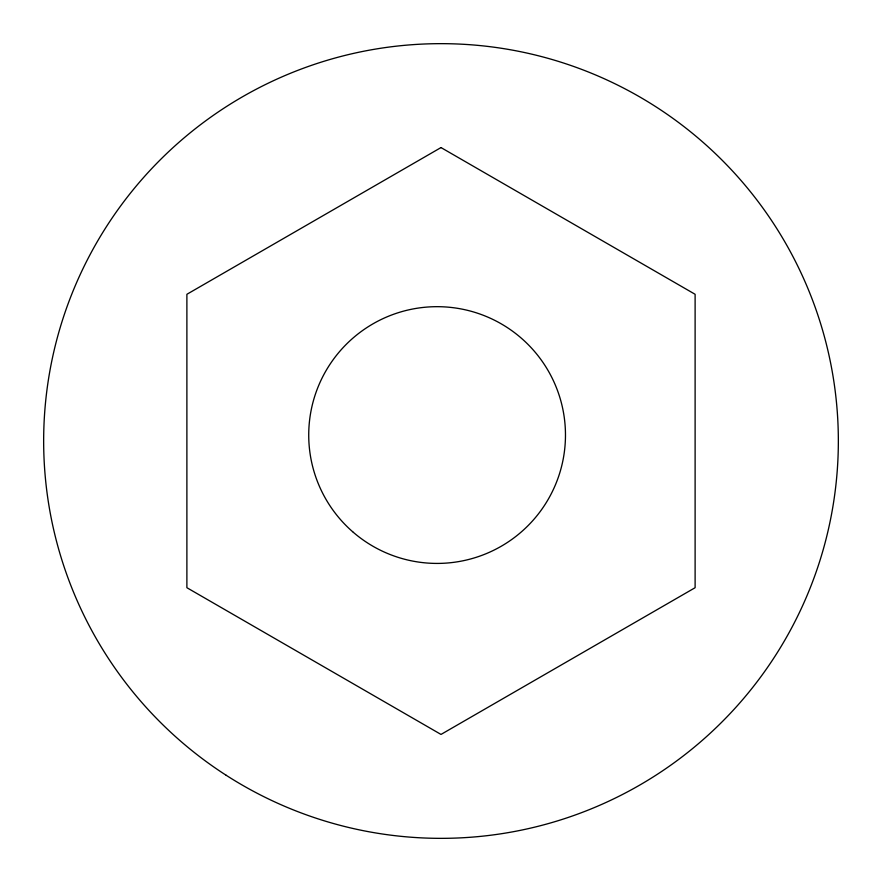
<?xml version="1.0" encoding="UTF-8"?>
<svg xmlns="http://www.w3.org/2000/svg" width="882" height="882" viewBox="0 0 882 882"><rect width="100%" height="100%" fill="white"/><g stroke="black" fill="none" stroke-linecap="round" stroke-linejoin="round"><path stroke-width="1.32" d="M441 147.57L186.885 294.29L186.885 587.71L441 734.43L695.115 587.71L695.115 294.29L441 147.57M353.362 532.353A128.375 128.375 0 0 0 563.234 458.916A128.375 128.375 0 0 0 394.695 313.882A128.375 128.375 0 0 0 353.362 532.353M226.2 775.289A397.352 397.352 0 0 0 837.9 459.886A397.352 397.352 0 0 0 258.9 87.836A397.352 397.352 0 0 0 226.2 775.289"/></g></svg>
